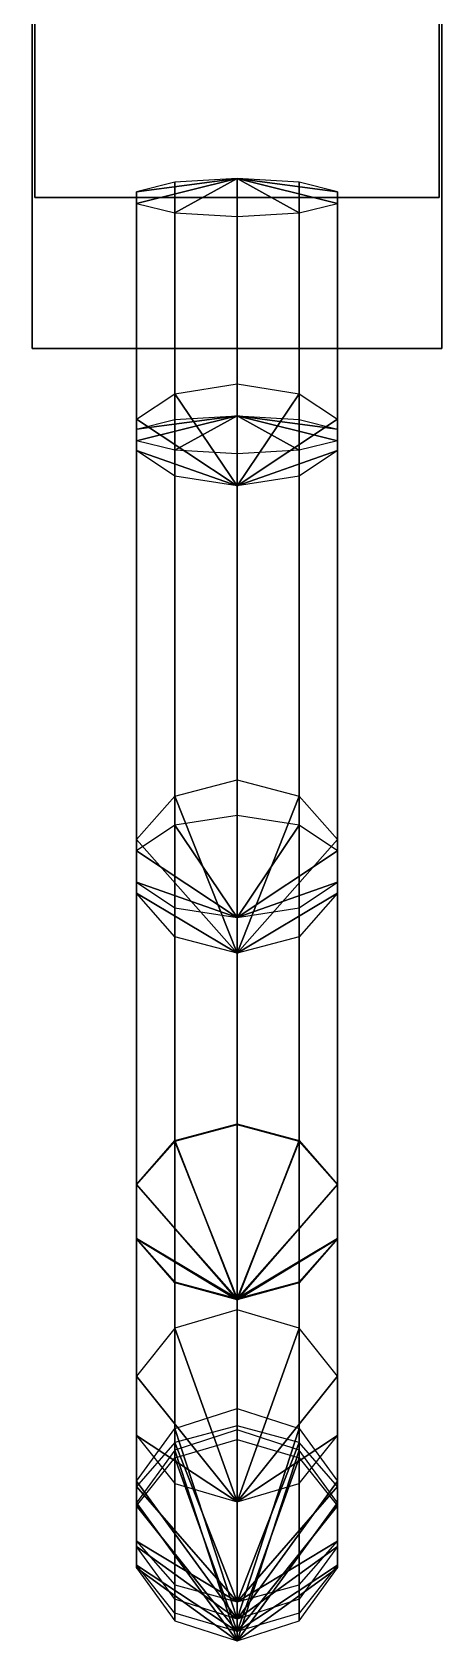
# Model space of a CAD drawing. Header units: inches. Extents: x -0.36 to 0.36, y -0.92 to 0.92.
# Drawn here: x -0.095 to 0.095, y -0.919 to -0.173 of the extents above; entities that cross this region are included whole.
import ezdxf

# ---------------------------------------------------------------- set-up
doc = ezdxf.new("R2010")
doc.units = ezdxf.units.IN
doc.header["$MEASUREMENT"] = 0
doc.layers.add('APPROX_CLIP', color=1, linetype='Continuous')
doc.layers.add('MFG_VERIFIED', color=2, linetype='Continuous')

msp = doc.modelspace()

# ---------------------------------------------------------------- linework, layer by layer
at = {"layer": 'APPROX_CLIP'}
for points in [[(-0.095, -0.32, 0.33), (0.095, -0.32, 0.33), (0.095, 0.32, 0.33), (-0.095, 0.32, 0.33)], [(-0.095, -0.32, 0.405), (0.095, -0.32, 0.405), (0.095, 0.32, 0.405), (-0.095, 0.32, 0.405)], [(-0.095, 0.32, 0.33), (-0.095, -0.32, 0.33), (-0.095, -0.32, 0.405), (-0.095, 0.32, 0.405)], [(0.095, -0.32, 0.33), (0.095, 0.32, 0.33), (0.095, 0.32, 0.405), (0.095, -0.32, 0.405)], [(0, -0.24123, 0.41821), (-0.0288, -0.24291, 0.409), (-0.0466, -0.24729, 0.3849)], [(0, -0.24123, 0.41821), (-0.0466, -0.24729, 0.3849), (-0.0466, -0.25271, 0.3551)], [(0, -0.24123, 0.41821), (-0.0466, -0.25271, 0.3551), (-0.0288, -0.25709, 0.331)], [(-0.0288, -0.24291, 0.409), (-0.0466, -0.24729, 0.3849), (-0.0466, -0.35729, 0.4049), (-0.0288, -0.35291, 0.429)], [(0, -0.24123, 0.41821), (-0.0288, -0.24291, 0.409), (-0.0288, -0.35291, 0.429), (0, -0.35123, 0.43821)], [(0, -0.24123, 0.41821), (-0.0288, -0.25709, 0.331), (0, -0.25877, 0.32179)], [(0.0288, -0.24291, 0.409), (0, -0.24123, 0.41821), (0, -0.35123, 0.43821), (0.0288, -0.35291, 0.429)], [(0, -0.24123, 0.41821), (0, -0.25877, 0.32179), (0.0288, -0.25709, 0.331)], [(0, -0.24123, 0.41821), (0.0288, -0.25709, 0.331), (0.0466, -0.25271, 0.3551)], [(0, -0.24123, 0.41821), (0.0466, -0.25271, 0.3551), (0.0466, -0.24729, 0.3849)], [(0, -0.24123, 0.41821), (0.0466, -0.24729, 0.3849), (0.0288, -0.24291, 0.409)], [(0.0466, -0.24729, 0.3849), (0.0288, -0.24291, 0.409), (0.0288, -0.35291, 0.429), (0.0466, -0.35729, 0.4049)], [(-0.0466, -0.24729, 0.3849), (-0.0466, -0.25271, 0.3551), (-0.0466, -0.36271, 0.3751), (-0.0466, -0.35729, 0.4049)], [(-0.0466, -0.25271, 0.3551), (-0.0288, -0.25709, 0.331), (-0.0288, -0.36709, 0.351), (-0.0466, -0.36271, 0.3751)], [(0.0288, -0.25709, 0.331), (0.0466, -0.25271, 0.3551), (0.0466, -0.36271, 0.3751), (0.0288, -0.36709, 0.351)], [(0.0466, -0.25271, 0.3551), (0.0466, -0.24729, 0.3849), (0.0466, -0.35729, 0.4049), (0.0466, -0.36271, 0.3751)], [(-0.0288, -0.25709, 0.331), (0, -0.25877, 0.32179), (0, -0.36877, 0.34179), (-0.0288, -0.36709, 0.351)], [(0, -0.25877, 0.32179), (0.0288, -0.25709, 0.331), (0.0288, -0.36709, 0.351), (0, -0.36877, 0.34179)], [(-0.095, -0.32, 0.33), (0.095, -0.32, 0.33), (0.095, -0.32, 0.405), (-0.095, -0.32, 0.405)], [(-0.0466, -0.3527, 0.37673), (-0.0288, -0.3409, 0.35527), (-0.0288, -0.5409, 0.24527), (-0.0466, -0.5527, 0.26673)], [(0, -0.38361, 0.43293), (-0.0466, -0.3527, 0.37673), (-0.0288, -0.3409, 0.35527)], [(-0.0288, -0.3409, 0.35527), (0, -0.33639, 0.34707), (0, -0.53639, 0.23707), (-0.0288, -0.5409, 0.24527)], [(0, -0.38361, 0.43293), (-0.0288, -0.3409, 0.35527), (0, -0.33639, 0.34707)], [(0, -0.33639, 0.34707), (0.0288, -0.3409, 0.35527), (0.0288, -0.5409, 0.24527), (0, -0.53639, 0.23707)], [(0, -0.38361, 0.43293), (0, -0.33639, 0.34707), (0.0288, -0.3409, 0.35527)], [(0, -0.38361, 0.43293), (0.0288, -0.3409, 0.35527), (0.0466, -0.3527, 0.37673)], [(0.0288, -0.3409, 0.35527), (0.0466, -0.3527, 0.37673), (0.0466, -0.5527, 0.26673), (0.0288, -0.5409, 0.24527)], [(0, -0.35123, 0.43821), (-0.0466, -0.35729, 0.4049), (-0.0288, -0.35291, 0.429)], [(0, -0.35123, 0.43821), (-0.0466, -0.36271, 0.3751), (-0.0466, -0.35729, 0.4049)], [(0, -0.35123, 0.43821), (-0.0288, -0.36709, 0.351), (-0.0466, -0.36271, 0.3751)], [(-0.0466, -0.3673, 0.40327), (-0.0466, -0.3527, 0.37673), (-0.0466, -0.5527, 0.26673), (-0.0466, -0.5673, 0.29327)], [(0, -0.38361, 0.43293), (-0.0466, -0.3673, 0.40327), (-0.0466, -0.3527, 0.37673)], [(0, -0.35123, 0.43821), (0, -0.36877, 0.34179), (-0.0288, -0.36709, 0.351)], [(0, -0.35123, 0.43821), (0.0288, -0.36709, 0.351), (0, -0.36877, 0.34179)], [(0, -0.35123, 0.43821), (0.0466, -0.36271, 0.3751), (0.0288, -0.36709, 0.351)], [(0, -0.35123, 0.43821), (0.0466, -0.35729, 0.4049), (0.0466, -0.36271, 0.3751)], [(0, -0.35123, 0.43821), (0.0288, -0.35291, 0.429), (0.0466, -0.35729, 0.4049)], [(0, -0.38361, 0.43293), (0.0466, -0.3527, 0.37673), (0.0466, -0.3673, 0.40327)], [(0.0466, -0.3527, 0.37673), (0.0466, -0.3673, 0.40327), (0.0466, -0.5673, 0.29327), (0.0466, -0.5527, 0.26673)], [(-0.0288, -0.3791, 0.42473), (-0.0466, -0.3673, 0.40327), (-0.0466, -0.5673, 0.29327), (-0.0288, -0.5791, 0.31473)], [(0, -0.38361, 0.43293), (-0.0288, -0.3791, 0.42473), (-0.0466, -0.3673, 0.40327)], [(0, -0.38361, 0.43293), (0.0466, -0.3673, 0.40327), (0.0288, -0.3791, 0.42473)], [(0.0466, -0.3673, 0.40327), (0.0288, -0.3791, 0.42473), (0.0288, -0.5791, 0.31473), (0.0466, -0.5673, 0.29327)], [(0, -0.38361, 0.43293), (-0.0288, -0.3791, 0.42473), (-0.0288, -0.5791, 0.31473), (0, -0.58361, 0.32293)], [(0.0288, -0.3791, 0.42473), (0, -0.38361, 0.43293), (0, -0.58361, 0.32293), (0.0288, -0.5791, 0.31473)], [(-0.0288, -0.52746, 0.25736), (0, -0.51978, 0.25202), (0, -0.67978, 0.02202), (-0.0288, -0.68746, 0.02736)], [(0, -0.60022, 0.30798), (-0.0288, -0.52746, 0.25736), (0, -0.51978, 0.25202)], [(0, -0.51978, 0.25202), (0.0288, -0.52746, 0.25736), (0.0288, -0.68746, 0.02736), (0, -0.67978, 0.02202)], [(0, -0.60022, 0.30798), (0, -0.51978, 0.25202), (0.0288, -0.52746, 0.25736)], [(-0.0466, -0.54757, 0.27135), (-0.0288, -0.52746, 0.25736), (-0.0288, -0.68746, 0.02736), (-0.0466, -0.70757, 0.04135)], [(0, -0.60022, 0.30798), (-0.0466, -0.54757, 0.27135), (-0.0288, -0.52746, 0.25736)], [(0, -0.60022, 0.30798), (0.0288, -0.52746, 0.25736), (0.0466, -0.54757, 0.27135)], [(0.0288, -0.52746, 0.25736), (0.0466, -0.54757, 0.27135), (0.0466, -0.70757, 0.04135), (0.0288, -0.68746, 0.02736)], [(0, -0.58361, 0.32293), (0, -0.53639, 0.23707), (-0.0288, -0.5409, 0.24527)], [(0, -0.58361, 0.32293), (0.0288, -0.5409, 0.24527), (0, -0.53639, 0.23707)], [(0, -0.58361, 0.32293), (-0.0288, -0.5409, 0.24527), (-0.0466, -0.5527, 0.26673)], [(0, -0.58361, 0.32293), (0.0466, -0.5527, 0.26673), (0.0288, -0.5409, 0.24527)], [(-0.0466, -0.57243, 0.28865), (-0.0466, -0.54757, 0.27135), (-0.0466, -0.70757, 0.04135), (-0.0466, -0.73243, 0.05865)], [(0, -0.60022, 0.30798), (-0.0466, -0.57243, 0.28865), (-0.0466, -0.54757, 0.27135)], [(0, -0.60022, 0.30798), (0.0466, -0.54757, 0.27135), (0.0466, -0.57243, 0.28865)], [(0.0466, -0.54757, 0.27135), (0.0466, -0.57243, 0.28865), (0.0466, -0.73243, 0.05865), (0.0466, -0.70757, 0.04135)], [(0, -0.58361, 0.32293), (-0.0466, -0.5527, 0.26673), (-0.0466, -0.5673, 0.29327)], [(0, -0.58361, 0.32293), (0.0466, -0.5673, 0.29327), (0.0466, -0.5527, 0.26673)], [(0, -0.58361, 0.32293), (-0.0466, -0.5673, 0.29327), (-0.0288, -0.5791, 0.31473)], [(-0.0288, -0.59254, 0.30264), (-0.0466, -0.57243, 0.28865), (-0.0466, -0.73243, 0.05865), (-0.0288, -0.75254, 0.07264)], [(0, -0.60022, 0.30798), (-0.0288, -0.59254, 0.30264), (-0.0466, -0.57243, 0.28865)], [(0, -0.58361, 0.32293), (0.0288, -0.5791, 0.31473), (0.0466, -0.5673, 0.29327)], [(0, -0.60022, 0.30798), (0.0466, -0.57243, 0.28865), (0.0288, -0.59254, 0.30264)], [(0.0466, -0.57243, 0.28865), (0.0288, -0.59254, 0.30264), (0.0288, -0.75254, 0.07264), (0.0466, -0.73243, 0.05865)], [(0, -0.60022, 0.30798), (-0.0288, -0.59254, 0.30264), (-0.0288, -0.75254, 0.07264), (0, -0.76022, 0.07798)], [(0.0288, -0.59254, 0.30264), (0, -0.60022, 0.30798), (0, -0.76022, 0.07798), (0.0288, -0.75254, 0.07264)], [(-0.0288, -0.68702, 0.02801), (0, -0.67923, 0.02282), (0, -0.81923, -0.18718), (-0.0288, -0.82702, -0.18199)], [(0, -0.76077, 0.07718), (-0.0288, -0.68702, 0.02801), (0, -0.67923, 0.02282)], [(0, -0.76022, 0.07798), (0, -0.67978, 0.02202), (-0.0288, -0.68746, 0.02736)], [(0, -0.67923, 0.02282), (0.0288, -0.68702, 0.02801), (0.0288, -0.82702, -0.18199), (0, -0.81923, -0.18718)], [(0, -0.76077, 0.07718), (0, -0.67923, 0.02282), (0.0288, -0.68702, 0.02801)], [(0, -0.76022, 0.07798), (0.0288, -0.68746, 0.02736), (0, -0.67978, 0.02202)], [(-0.0466, -0.7074, 0.0416), (-0.0288, -0.68702, 0.02801), (-0.0288, -0.82702, -0.18199), (-0.0466, -0.8474, -0.1684)], [(0, -0.76077, 0.07718), (-0.0466, -0.7074, 0.0416), (-0.0288, -0.68702, 0.02801)], [(0, -0.76022, 0.07798), (-0.0288, -0.68746, 0.02736), (-0.0466, -0.70757, 0.04135)], [(0, -0.76077, 0.07718), (0.0288, -0.68702, 0.02801), (0.0466, -0.7074, 0.0416)], [(0, -0.76022, 0.07798), (0.0466, -0.70757, 0.04135), (0.0288, -0.68746, 0.02736)], [(0.0288, -0.68702, 0.02801), (0.0466, -0.7074, 0.0416), (0.0466, -0.8474, -0.1684), (0.0288, -0.82702, -0.18199)], [(-0.0466, -0.7326, 0.0584), (-0.0466, -0.7074, 0.0416), (-0.0466, -0.8474, -0.1684), (-0.0466, -0.8726, -0.1516)], [(0, -0.76077, 0.07718), (-0.0466, -0.7326, 0.0584), (-0.0466, -0.7074, 0.0416)], [(0, -0.76022, 0.07798), (-0.0466, -0.70757, 0.04135), (-0.0466, -0.73243, 0.05865)], [(0, -0.76077, 0.07718), (0.0466, -0.7074, 0.0416), (0.0466, -0.7326, 0.0584)], [(0, -0.76022, 0.07798), (0.0466, -0.73243, 0.05865), (0.0466, -0.70757, 0.04135)], [(0.0466, -0.7074, 0.0416), (0.0466, -0.7326, 0.0584), (0.0466, -0.8726, -0.1516), (0.0466, -0.8474, -0.1684)], [(0, -0.76022, 0.07798), (-0.0466, -0.73243, 0.05865), (-0.0288, -0.75254, 0.07264)], [(-0.0288, -0.75298, 0.07199), (-0.0466, -0.7326, 0.0584), (-0.0466, -0.8726, -0.1516), (-0.0288, -0.89298, -0.13801)], [(0, -0.76077, 0.07718), (-0.0288, -0.75298, 0.07199), (-0.0466, -0.7326, 0.0584)], [(0, -0.76022, 0.07798), (0.0288, -0.75254, 0.07264), (0.0466, -0.73243, 0.05865)], [(0, -0.76077, 0.07718), (0.0466, -0.7326, 0.0584), (0.0288, -0.75298, 0.07199)], [(0.0466, -0.7326, 0.0584), (0.0288, -0.75298, 0.07199), (0.0288, -0.89298, -0.13801), (0.0466, -0.8726, -0.1516)], [(0, -0.76077, 0.07718), (-0.0288, -0.75298, 0.07199), (-0.0288, -0.89298, -0.13801), (0, -0.90077, -0.13282)], [(0.0288, -0.75298, 0.07199), (0, -0.76077, 0.07718), (0, -0.90077, -0.13282), (0.0288, -0.89298, -0.13801)], [(-0.0288, -0.83401, -0.27339), (0, -0.82551, -0.26947), (0, -0.76551, -0.39947), (-0.0288, -0.77401, -0.40339)], [(0, -0.85449, -0.44053), (0, -0.76551, -0.39947), (-0.0288, -0.77401, -0.40339)], [(0, -0.82551, -0.26947), (0.0288, -0.83401, -0.27339), (0.0288, -0.77401, -0.40339), (0, -0.76551, -0.39947)], [(0, -0.85449, -0.44053), (0.0288, -0.77401, -0.40339), (0, -0.76551, -0.39947)], [(-0.0466, -0.85625, -0.28365), (-0.0288, -0.83401, -0.27339), (-0.0288, -0.77401, -0.40339), (-0.0466, -0.79625, -0.41365)], [(0, -0.85449, -0.44053), (-0.0288, -0.77401, -0.40339), (-0.0466, -0.79625, -0.41365)], [(0, -0.85449, -0.44053), (0.0466, -0.79625, -0.41365), (0.0288, -0.77401, -0.40339)], [(0.0288, -0.83401, -0.27339), (0.0466, -0.85625, -0.28365), (0.0466, -0.79625, -0.41365), (0.0288, -0.77401, -0.40339)], [(-0.0466, -0.88375, -0.29635), (-0.0466, -0.85625, -0.28365), (-0.0466, -0.79625, -0.41365), (-0.0466, -0.82375, -0.42635)], [(0, -0.85449, -0.44053), (-0.0466, -0.79625, -0.41365), (-0.0466, -0.82375, -0.42635)], [(0, -0.85449, -0.44053), (0.0466, -0.82375, -0.42635), (0.0466, -0.79625, -0.41365)], [(0.0466, -0.85625, -0.28365), (0.0466, -0.88375, -0.29635), (0.0466, -0.82375, -0.42635), (0.0466, -0.79625, -0.41365)], [(-0.0288, -0.82047, -0.16304), (0, -0.81114, -0.16376), (0, -0.82114, -0.29376), (-0.0288, -0.83047, -0.29304)], [(0, -0.90886, -0.15624), (-0.0288, -0.82047, -0.16304), (0, -0.81114, -0.16376)], [(0, -0.81114, -0.16376), (0.0288, -0.82047, -0.16304), (0.0288, -0.83047, -0.29304), (0, -0.82114, -0.29376)], [(0, -0.90886, -0.15624), (0, -0.81114, -0.16376), (0.0288, -0.82047, -0.16304)], [(0, -0.90077, -0.13282), (0, -0.81923, -0.18718), (-0.0288, -0.82702, -0.18199)], [(0, -0.90077, -0.13282), (0.0288, -0.82702, -0.18199), (0, -0.81923, -0.18718)], [(-0.0466, -0.8449, -0.16116), (-0.0288, -0.82047, -0.16304), (-0.0288, -0.83047, -0.29304), (-0.0466, -0.8549, -0.29116)], [(0, -0.90886, -0.15624), (-0.0466, -0.8449, -0.16116), (-0.0288, -0.82047, -0.16304)], [(-0.0288, -0.90599, -0.30661), (-0.0466, -0.88375, -0.29635), (-0.0466, -0.82375, -0.42635), (-0.0288, -0.84599, -0.43661)], [(0, -0.85449, -0.44053), (-0.0466, -0.82375, -0.42635), (-0.0288, -0.84599, -0.43661)], [(0, -0.90077, -0.13282), (-0.0288, -0.82702, -0.18199), (-0.0466, -0.8474, -0.1684)], [(0, -0.91886, -0.28624), (0, -0.82114, -0.29376), (-0.0288, -0.83047, -0.29304)], [(0, -0.91449, -0.31053), (-0.0288, -0.83401, -0.27339), (0, -0.82551, -0.26947)], [(0, -0.90886, -0.15624), (0.0288, -0.82047, -0.16304), (0.0466, -0.8449, -0.16116)], [(0, -0.91886, -0.28624), (0.0288, -0.83047, -0.29304), (0, -0.82114, -0.29376)], [(0, -0.85449, -0.44053), (0.0288, -0.84599, -0.43661), (0.0466, -0.82375, -0.42635)], [(0, -0.91449, -0.31053), (0, -0.82551, -0.26947), (0.0288, -0.83401, -0.27339)], [(0, -0.90077, -0.13282), (0.0466, -0.8474, -0.1684), (0.0288, -0.82702, -0.18199)], [(0.0288, -0.82047, -0.16304), (0.0466, -0.8449, -0.16116), (0.0466, -0.8549, -0.29116), (0.0288, -0.83047, -0.29304)], [(0.0466, -0.88375, -0.29635), (0.0288, -0.90599, -0.30661), (0.0288, -0.84599, -0.43661), (0.0466, -0.82375, -0.42635)], [(0, -0.91886, -0.28624), (-0.0288, -0.83047, -0.29304), (-0.0466, -0.8549, -0.29116)], [(0, -0.91449, -0.31053), (-0.0466, -0.85625, -0.28365), (-0.0288, -0.83401, -0.27339)], [(0, -0.91886, -0.28624), (0.0466, -0.8549, -0.29116), (0.0288, -0.83047, -0.29304)], [(0, -0.91449, -0.31053), (0.0288, -0.83401, -0.27339), (0.0466, -0.85625, -0.28365)], [(-0.0466, -0.8751, -0.15884), (-0.0466, -0.8449, -0.16116), (-0.0466, -0.8549, -0.29116), (-0.0466, -0.8851, -0.28884)], [(0, -0.90886, -0.15624), (-0.0466, -0.8751, -0.15884), (-0.0466, -0.8449, -0.16116)], [(0, -0.90077, -0.13282), (-0.0466, -0.8474, -0.1684), (-0.0466, -0.8726, -0.1516)], [(0, -0.91449, -0.31053), (-0.0288, -0.90599, -0.30661), (-0.0288, -0.84599, -0.43661), (0, -0.85449, -0.44053)], [(0, -0.90886, -0.15624), (0.0466, -0.8449, -0.16116), (0.0466, -0.8751, -0.15884)], [(0.0288, -0.90599, -0.30661), (0, -0.91449, -0.31053), (0, -0.85449, -0.44053), (0.0288, -0.84599, -0.43661)], [(0, -0.90077, -0.13282), (0.0466, -0.8726, -0.1516), (0.0466, -0.8474, -0.1684)], [(0.0466, -0.8449, -0.16116), (0.0466, -0.8751, -0.15884), (0.0466, -0.8851, -0.28884), (0.0466, -0.8549, -0.29116)], [(0, -0.91886, -0.28624), (-0.0466, -0.8549, -0.29116), (-0.0466, -0.8851, -0.28884)], [(0, -0.91449, -0.31053), (-0.0466, -0.88375, -0.29635), (-0.0466, -0.85625, -0.28365)], [(0, -0.91886, -0.28624), (0.0466, -0.8851, -0.28884), (0.0466, -0.8549, -0.29116)], [(0, -0.91449, -0.31053), (0.0466, -0.85625, -0.28365), (0.0466, -0.88375, -0.29635)], [(0, -0.90077, -0.13282), (-0.0466, -0.8726, -0.1516), (-0.0288, -0.89298, -0.13801)], [(-0.0288, -0.89953, -0.15696), (-0.0466, -0.8751, -0.15884), (-0.0466, -0.8851, -0.28884), (-0.0288, -0.90953, -0.28696)], [(0, -0.90886, -0.15624), (-0.0288, -0.89953, -0.15696), (-0.0466, -0.8751, -0.15884)], [(0, -0.90077, -0.13282), (0.0288, -0.89298, -0.13801), (0.0466, -0.8726, -0.1516)], [(0, -0.90886, -0.15624), (0.0466, -0.8751, -0.15884), (0.0288, -0.89953, -0.15696)], [(0.0466, -0.8751, -0.15884), (0.0288, -0.89953, -0.15696), (0.0288, -0.90953, -0.28696), (0.0466, -0.8851, -0.28884)], [(0, -0.91449, -0.31053), (-0.0288, -0.90599, -0.30661), (-0.0466, -0.88375, -0.29635)], [(0, -0.91886, -0.28624), (-0.0466, -0.8851, -0.28884), (-0.0288, -0.90953, -0.28696)], [(0, -0.91449, -0.31053), (0.0466, -0.88375, -0.29635), (0.0288, -0.90599, -0.30661)], [(0, -0.91886, -0.28624), (0.0288, -0.90953, -0.28696), (0.0466, -0.8851, -0.28884)], [(0, -0.90886, -0.15624), (-0.0288, -0.89953, -0.15696), (-0.0288, -0.90953, -0.28696), (0, -0.91886, -0.28624)], [(0.0288, -0.89953, -0.15696), (0, -0.90886, -0.15624), (0, -0.91886, -0.28624), (0.0288, -0.90953, -0.28696)]]:
    msp.add_3dface(points, dxfattribs=at)
at = {"layer": 'MFG_VERIFIED'}
for points in [[(-0.09375, -0.25, 0.32), (0.09375, -0.25, 0.32), (0.09375, 0.25, 0.32), (-0.09375, 0.25, 0.32)], [(-0.09375, -0.25, 0.54), (0.09375, -0.25, 0.54), (0.09375, 0.25, 0.54), (-0.09375, 0.25, 0.54)], [(-0.09375, 0.25, 0.32), (-0.09375, -0.25, 0.32), (-0.09375, -0.25, 0.54), (-0.09375, 0.25, 0.54)], [(0.09375, -0.25, 0.32), (0.09375, 0.25, 0.32), (0.09375, 0.25, 0.54), (0.09375, -0.25, 0.54)], [(-0.09375, -0.25, 0.32), (0.09375, -0.25, 0.32), (0.09375, -0.25, 0.54), (-0.09375, -0.25, 0.54)]]:
    msp.add_3dface(points, dxfattribs=at)

doc.saveas('drawing.dxf')
